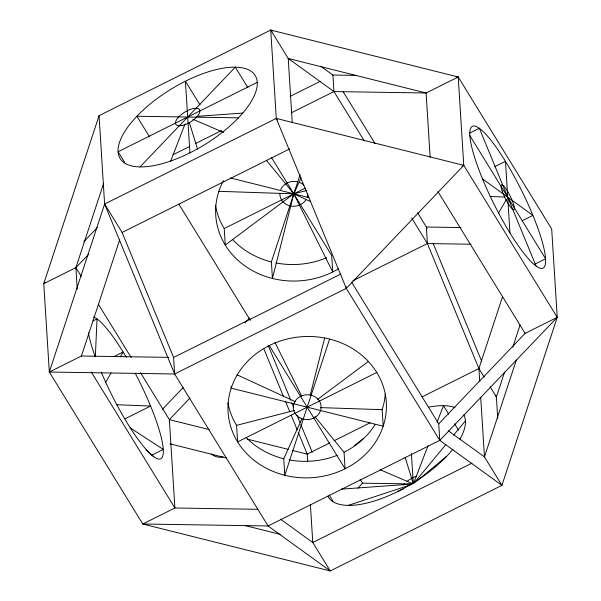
<?xml version="1.0" encoding="UTF-8"?>
<svg xmlns="http://www.w3.org/2000/svg" width="601" height="601" viewBox="0 0 601 601"><rect width="100%" height="100%" fill="white"/><g stroke="black" fill="none" stroke-linecap="round" stroke-linejoin="round"><path stroke-width="0.9" d="M95.371 356.25L97.016 318.928L92.9 320.979M310.184 395.345L324.66 338.017M99.067 115.655L43.768 283.657L49.32 372.027L142.783 524.012L330.265 570.95L501.933 485.345L557.232 317.343L551.68 228.973L458.217 76.988L270.735 30.05L99.067 115.655L104.612 204.032L174.628 373.987L268.099 525.973L330.265 570.95L312.775 542.515L280.547 519.196M77.228 289.036L75.884 267.64L103.68 183.2M456.347 76.958L458.217 76.988L463.762 165.358L346.296 288.382L174.628 373.987L49.32 372.027L104.612 204.032L276.28 118.42L463.762 165.358L557.232 317.343L439.767 440.368L268.099 525.973L142.783 524.012L174.899 507.995L257.746 509.295M49.32 372.027L81.436 356.017L119.757 239.574M301.109 177.761L293.806 193.822L272.426 278.458L271.389 261.923L300.094 174.726M329.611 339.077L284.784 475.271L283.747 458.743L301.815 419.01M479.718 381.56L478.899 368.541L502.601 296.541M504.577 372.079L496.388 396.968L497.733 418.364M512.773 347.19L520.083 324.968M516.334 360.022L484.451 456.91L501.933 485.345L439.767 440.368L346.296 288.382L276.28 118.42L270.735 30.05L272.253 31.147M170.601 161.406L184.995 124.001M413.661 483.091L428.055 445.679M437.092 422.195L443.455 405.66L448.797 414.352M105.408 382.777L111.012 373.056M120.343 356.859L123.145 351.998L114.085 356.513M498.387 213.363L506.32 199.592M413.916 483.242L445.889 444.5M453.582 435.177L465.422 420.828M140.063 166.905L235.284 67.177L247.92 87.708M45.06 282.305L43.768 283.657L75.884 267.64L88.783 254.14M83.787 241.745L97.339 227.554M162.413 409.281L183.065 387.645M245.02 322.76L249.543 318.027M189.984 398.02L169.354 419.626L174.899 507.995L91.217 371.929M439.767 440.368L438.722 423.833L525.116 333.36L557.232 317.343M414.615 482.611L415.9 481.266M416.869 481.018L446.633 456.324M317.628 399.38L368.293 361.509M257.258 82.337A79.264 32.431 -31.6 0 1 154.833 165.41A79.264 32.431 -31.6 0 1 150.934 103.364A79.264 32.431 -31.6 0 1 257.258 82.337L118.089 151.737L124.888 162.796M172.96 154.788L189.706 146.434M195.573 143.511L221.529 130.567M290.2 96.325L320.341 81.293M291.237 112.86L333.946 91.562L426.101 93.005L458.217 76.988M104.612 204.032L122.101 232.459L289.584 148.943M306.48 190.562L293.806 193.822L225.255 245.058L224.218 228.523L305.225 188.128M469.464 133.204L479.343 128.276L536.1 266.055M462.116 166.184L463.762 165.358M494.766 166.68L505.471 161.346A79.264 15.378 63.5 0 1 541.659 268.429A79.264 15.378 63.5 0 1 476.037 161.722A79.264 15.378 63.5 0 1 505.471 161.346L509.971 232.985M174.628 373.987L173.591 357.452L341.067 273.936M352.885 280.712L427.409 243.548L471.161 244.231M125.068 418.784L150.596 406.051L116.391 404.728M522.216 220.732L532.922 215.398L482.52 178.933M151.752 455.175L163.277 449.428L130.244 427.912M534.905 264.109L545.61 258.768L469.839 135.563M376.782 372.477L237.613 441.878L236.576 425.343A79.264 70.67 -3.6 0 1 227.922 402.805M329.844 442.869L307.231 454.146L292.717 450.51M334.028 440.781L370.036 422.826M421.955 396.938L478.899 368.541L484.241 377.225M471.883 463.176L312.775 542.515L310.386 504.374M398.087 491.348L403.699 488.628M348.227 505.396L411.542 484.549M236.576 425.343L294.52 410.438M197.038 116.369L242.909 113.063M341.233 489.146L412.391 484.03M320.776 66.253L332.901 75.027L356.28 75.395M238.469 117.834L136.878 116.248L149.506 136.78M460.975 227.554L426.372 227.013L417.567 212.694M81.436 356.017L168.934 357.377M357.963 488.23A79.264 32.431 -31.6 0 1 362.531 483.166L411.542 483.933M218.847 191.328L293.806 193.822L310.732 201.643M320.31 407.613L382.153 409.672A79.264 70.67 -3.6 0 0 385.226 394.151M490.161 196.482L504.953 197.06M230.521 177.979L308.982 197.624M209.268 429.617L169.354 419.626L140.484 372.68M247.364 439.158L288.187 449.375M170 443.846L226.427 457.97M244.75 525.484L280.126 534.342M192.793 119.231L223.519 132.385M380.042 469.712L412.474 483.595M236.937 374.746L295.346 401.708M364.281 140.897L333.946 91.562L288.225 58.485L270.735 30.05M448.466 430.879L484.451 456.91L480.71 397.374M146.035 449.946L153.773 456.707M266.468 160.384L293.806 193.822L332.729 271.96L331.692 255.433L271.532 157.605M314.924 416.628L344.042 452.245L345.079 468.78L269.308 345.567A79.264 70.67 -3.6 0 0 265.875 468.029A79.264 70.67 -3.6 0 0 386.398 407.929A79.264 70.67 -3.6 0 0 269.308 345.567M438.009 191.719L525.116 333.36M343.179 91.743L374.986 143.459M411.753 218.08L427.409 243.548L478.899 368.541M490.07 386.706L496.388 396.968L495.675 395.24M276.28 118.42L277.256 120.005M454.626 423.825L458.51 430.143M351.623 282.192L438.722 423.833M199.998 104.912L185.424 81.218L189.924 152.857M360.104 479.215L362.531 483.166M178.91 204.22L250.362 320.401M329.168 494.969L333.059 501.287M75.884 267.64L81.27 276.392M98.399 304.249L131.183 357.557M274.965 342.48L301.755 396.254M427.086 228.748L426.372 227.013L427.409 243.548M433.163 243.488L481.739 361.419M268.279 345.567L290.786 400.198M291.853 402.798L293.641 407.14M296.856 414.938L300.072 422.743M300.785 424.479L312.212 452.23M263.967 349.113L283.634 396.855M285.422 401.198L289.712 411.61M291.139 415.081L297.217 429.843M298.291 432.442L307.231 454.146L307.697 461.583M122.101 232.459L173.591 357.452M405.104 457.188L413.052 483.069M189.315 122.394L197.541 149.168M430.128 157.154L426.101 93.005L288.225 58.485L292.251 122.672M411.422 453.672L413.27 483.061M382.153 409.672L383.19 426.199L231.205 388.148L231.085 386.315M332.901 75.027L333.946 91.562M346.184 286.542L346.296 288.382M463.844 414.878A79.264 32.431 -31.6 0 1 459.848 439.226M453.004 449.082A79.264 32.431 -31.6 0 1 382.289 498.267A79.264 32.431 -31.6 0 1 327.838 496.178M354.8 445.469A79.264 32.431 -31.6 0 1 363.395 438.482M428.686 407.155A79.264 32.431 -31.6 0 1 454.98 407.568M338.371 268.872A79.264 70.67 -3.6 0 1 242.654 264.222A79.264 70.67 -3.6 0 1 223.467 180.585M326.651 257.739A79.264 70.67 -3.6 0 1 275.927 262.93M271.389 261.923A79.264 70.67 -3.6 0 1 232.489 239.386M224.218 228.523A79.264 70.67 -3.6 0 1 215.413 205.069M375.249 424.359A79.264 70.67 -3.6 0 1 344.042 452.245M337.274 455.265A79.264 70.67 -3.6 0 1 289.201 459.923M283.747 458.743A79.264 70.67 -3.6 0 1 246.117 437.543M135.12 373.086A79.264 15.378 63.5 0 1 159.145 459.081A79.264 15.378 63.5 0 1 101.216 372.042M95.138 356.483A79.264 15.378 63.5 0 1 88.362 332.766M93.576 316.982A79.264 15.378 63.5 0 1 126.293 357.234M403.376 484.969A13.936 5.702 -31.6 0 1 404.398 483.82M406.869 481.559A13.936 5.702 -31.6 0 1 412.136 478.073M412.932 477.66A13.936 5.702 -31.6 0 1 416.11 476.3M307.735 193.958A13.936 12.426 -3.6 0 1 307.164 197.173M305.691 200.156A13.936 12.426 -3.6 0 1 300.462 204.656M299.659 205.031A13.936 12.426 -3.6 0 1 290.741 205.993M289.862 205.797A13.936 12.426 -3.6 0 1 279.878 193.695M280.442 190.479A13.936 12.426 -3.6 0 1 286.361 183.41M287.143 182.989A13.936 12.426 -3.6 0 1 297.743 181.855M299.456 182.388A13.936 12.426 -3.6 0 1 303.896 185.131M223.009 456.948A12.193 10.525 29.3 0 1 211.319 454.025M502.151 190.93A13.936 2.704 63.5 0 0 513.69 209.696A13.936 2.704 63.5 0 0 507.327 190.87A13.936 2.704 63.5 0 0 502.151 190.93M181.9 125.541A13.936 5.702 -31.6 0 0 199.908 110.937A13.936 5.702 -31.6 0 0 181.217 114.633A13.936 5.702 -31.6 0 0 181.9 125.541M299.929 417.875A13.936 12.426 -3.6 0 0 321.122 407.305A13.936 12.426 -3.6 0 0 300.538 396.344A13.936 12.426 -3.6 0 0 299.929 417.875"/></g></svg>
